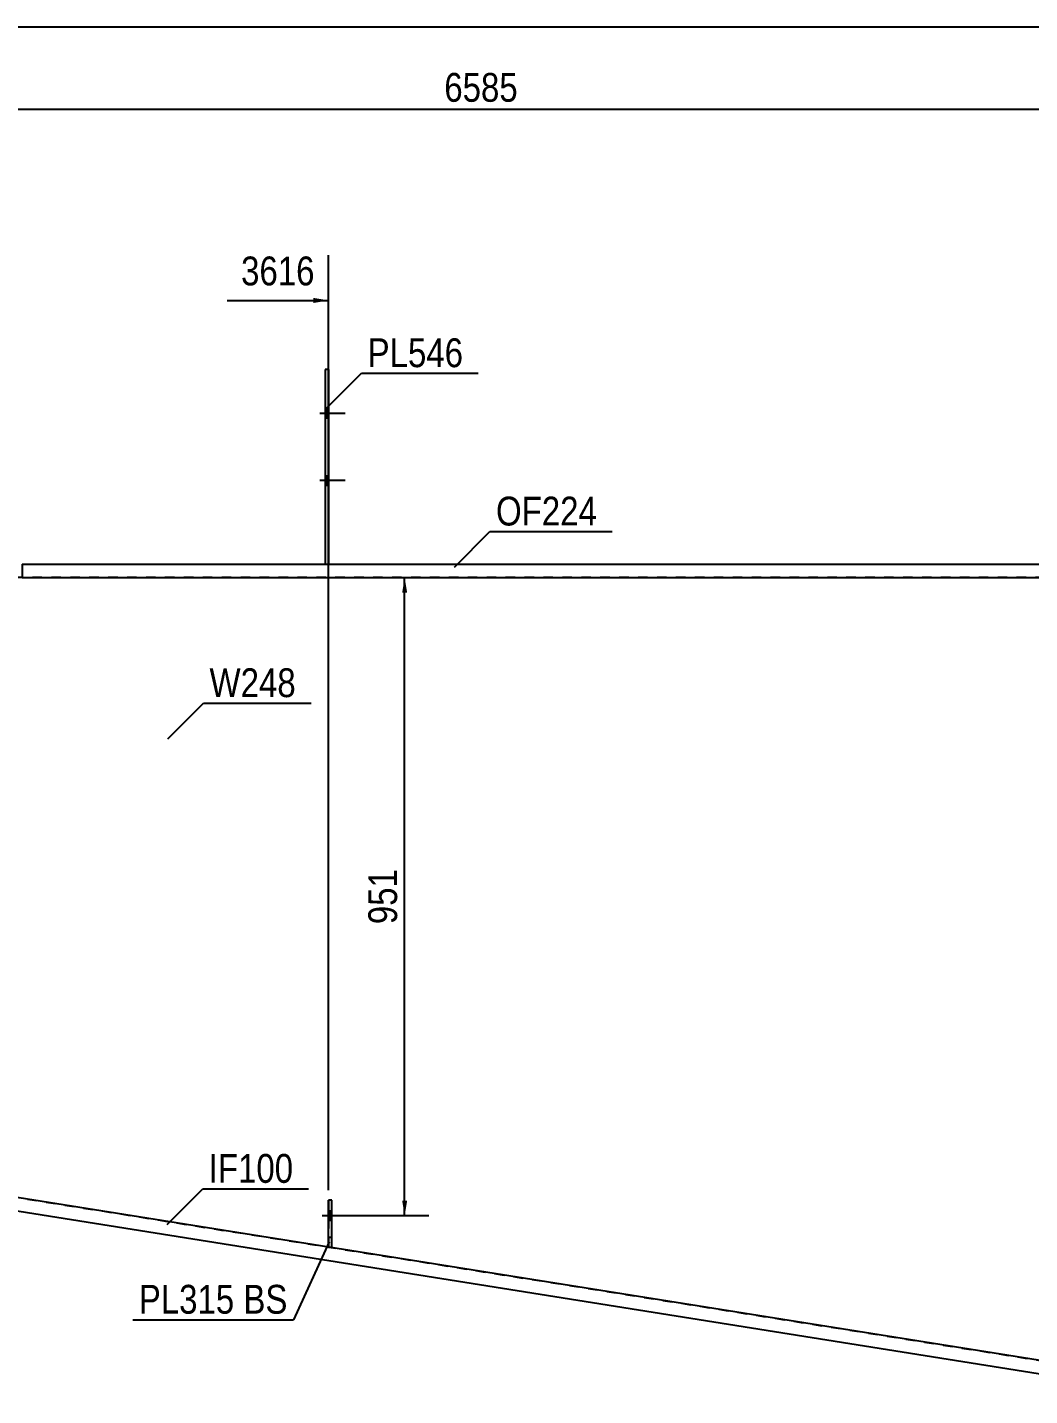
# Model space of a CAD drawing. Header units: millimetres. Extents: x -351 to 51, y -182 to 95.
# Drawn here: x -190.5 to -90.9, y -41.3 to 94.7 of the extents above; entities that cross this region are included whole.
import ezdxf

# ---------------------------------------------------------------- set-up
doc = ezdxf.new("R2010")
doc.units = ezdxf.units.MM
doc.linetypes.add('DXK_LINE_DOT1', pattern=[1.8814, 0.9407, -0.9407])
doc.linetypes.add('DXK_LINE_DOT2', pattern=[3.9198, 1.9599, -1.9599])
doc.styles.add('Arial Narrow', font='ARIALN.TTF', dxfattribs={"height": 0.2})

# ---------------------------------------------------------------- blocks, each defined once
blk = doc.blocks.new('Unknown-623384879-1210')
at = {"color": 5, "linetype": 'Continuous'}
blk.add_line((51.31, 94.7), (-348.69, 94.7), dxfattribs=at)
blk = doc.blocks.new('Bolt-623384879-7782 - 1231')
at = {"linetype": 'Continuous'}
for points in [[(-160.56, 55.87), (-160.56, 56.8), (-160.9, 56.8), (-160.9, 55.87)], [(-160.56, 55.87), (-160.56, 56.8), (-160.9, 56.8), (-160.9, 55.87)], [(-160.56, 49.2), (-160.56, 50.13), (-160.9, 50.13), (-160.9, 49.2)], [(-160.56, 49.2), (-160.56, 50.13), (-160.9, 50.13), (-160.9, 49.2)]]:
    blk.add_hatch(color=3, dxfattribs=at).paths.add_polyline_path(points)
at = {"color": 3, "linetype": 'Continuous'}
for p, q in [((-161.43, 56.33), (-158.9, 56.33)), ((-161.43, 56.33), (-158.9, 56.33)), ((-160.9, 56.8), (-160.56, 56.8)), ((-160.9, 56.8), (-160.56, 56.8)), ((-160.9, 55.87), (-160.56, 55.87)), ((-160.9, 55.87), (-160.56, 55.87)), ((-161.43, 49.67), (-158.9, 49.67)), ((-161.43, 49.67), (-158.9, 49.67)), ((-160.9, 50.13), (-160.56, 50.13)), ((-160.9, 50.13), (-160.56, 50.13)), ((-160.9, 49.2), (-160.56, 49.2)), ((-160.9, 49.2), (-160.56, 49.2))]:
    blk.add_line(p, q, dxfattribs=at)
blk = doc.blocks.new('Part-623384879-1468 - 1231')
at = {"color": 2, "linetype": 'Continuous'}
for p, q in [((-191, 41.33), (23.64, 41.33)), ((-191, 41.33), (-191, 40)), ((23.64, 41.33), (23.64, 40)), ((-191, 40), (23.64, 40))]:
    blk.add_line(p, q, dxfattribs=at)
blk = doc.blocks.new('Part-623384879-1512 - 1231')
at = {"color": 2, "linetype": 'Continuous'}
blk.add_line((-201.64, 40), (-201.64, -20), dxfattribs=at)
at = {"color": 7, "linetype": 'DXK_LINE_DOT1'}
for p, q in [((-76.16, 40), (-201.64, 40)), ((-76.16, -40), (-76.16, 40)), ((-201.64, -20), (-76.16, -40))]:
    blk.add_line(p, q, dxfattribs=at)
blk = doc.blocks.new('Part-623384879-1556 - 1231')
at = {"color": 2, "linetype": 'Continuous'}
for p, q in [((-201.64, -20), (-201.85, -21.32)), ((-76.16, -40), (-201.64, -20)), ((-76.37, -41.32), (-201.85, -21.32)), ((-76.16, -40), (-76.37, -41.32))]:
    blk.add_line(p, q, dxfattribs=at)
blk = doc.blocks.new('Part-623384879-7775 - 1231')
at = {"color": 2, "linetype": 'Continuous'}
for p, q in [((-160.56, 60.67), (-160.9, 60.67)), ((-160.9, 60.67), (-160.9, 41.33)), ((-160.56, 60.67), (-160.56, 41.33))]:
    blk.add_line(p, q, dxfattribs=at)
at = {"color": 7, "linetype": 'DXK_LINE_DOT1'}
blk.add_line((-160.9, 41.33), (-160.56, 41.33), dxfattribs=at)
blk = doc.blocks.new('Part-623384879-7776 - 1231')
at = {"color": 2, "linetype": 'Continuous'}
for p, q in [((-160.56, -26.55), (-160.56, -21.89)), ((-160.23, -21.89), (-160.56, -21.89)), ((-160.23, -26.55), (-160.23, -21.89)), ((-160.52, -26.55), (-160.23, -26.55))]:
    blk.add_line(p, q, dxfattribs=at)
at = {"color": 7, "linetype": 'DXK_LINE_DOT1'}
for p, q in [((-160.56, -25.55), (-160.23, -25.55)), ((-160.56, -26.55), (-160.56, -26.55)), ((-160.56, -26.55), (-160.52, -26.55))]:
    blk.add_line(p, q, dxfattribs=at)
blk = doc.blocks.new('Part-623384879-7779 - 1231')
at = {"color": 7, "linetype": 'DXK_LINE_DOT1'}
for p, q in [((-160.56, -21.89), (-160.56, -26.55)), ((-160.23, -21.89), (-160.56, -21.89)), ((-160.23, -26.55), (-160.23, -21.89)), ((-160.52, -26.55), (-160.23, -26.55))]:
    blk.add_line(p, q, dxfattribs=at)
blk = doc.blocks.new('Bolt-623384879-7783 - 1231')
at = {"linetype": 'Continuous'}
blk.add_hatch(color=3, dxfattribs=at).paths.add_polyline_path([(-160.23, -23.89), (-160.23, -22.95), (-160.56, -22.95), (-160.56, -23.89)])
at = {"color": 3, "linetype": 'Continuous'}
for p, q in [((-160.56, -22.95), (-160.23, -22.95)), ((-161.2, -23.42), (-159, -23.42)), ((-160.56, -23.89), (-160.23, -23.89))]:
    blk.add_line(p, q, dxfattribs=at)
blk = doc.blocks.new('Bolt-623384879-7786 - 1231')
at = {"color": 3, "linetype": 'DXK_LINE_DOT2'}
for p, q in [((-160.56, -22.95), (-160.23, -22.95)), ((-161.2, -23.42), (-159, -23.42)), ((-160.56, -23.89), (-160.23, -23.89))]:
    blk.add_line(p, q, dxfattribs=at)
blk = doc.blocks.new('StraightDimension-623384879-11036 - 1231')
at = {"linetype": 'Continuous'}
blk.add_hatch(color=7, dxfattribs=at).paths.add_polyline_path([(-162.06, 67.8), (-160.56, 67.55), (-162.06, 67.3)])
at = {"color": 7, "linetype": 'Continuous'}
for p, q in [((-160.56, -20.89), (-160.56, 72.05)), ((-170.62, 67.55), (-160.56, 67.55))]:
    blk.add_line(p, q, dxfattribs=at)
at = {"color": 0}
blk.add_wipeout([(-161.34, 68.45), (-161.34, 72.65), (-169.85, 72.65), (-169.85, 68.45)], dxfattribs=at)
at = {"color": 3, "style": 'Arial Narrow'}
blk.add_text('3616', height=2.863, dxfattribs=at).set_placement((-169.25, 69.05))
blk = doc.blocks.new('StraightDimension-623384879-2217 - 1231')
at = {"color": 7, "linetype": 'Continuous'}
blk.add_line((-326.82, 86.55), (36.03, 86.55), dxfattribs=at)
at = {"color": 0}
blk.add_wipeout([(-141.14, 86.7), (-141.14, 90.9), (-149.65, 90.9), (-149.65, 86.7)], dxfattribs=at)
at = {"color": 3, "style": 'Arial Narrow'}
blk.add_text('6585', height=2.863, dxfattribs=at).set_placement((-149.05, 87.3))
blk = doc.blocks.new('StraightDimension-623384879-8091 - 1231')
at = {"linetype": 'Continuous'}
for points in [[(-153.24, 38.5), (-152.99, 40), (-152.74, 38.5)], [(-152.74, -21.92), (-152.99, -23.42), (-153.24, -21.92)]]:
    blk.add_hatch(color=7, dxfattribs=at).paths.add_polyline_path(points)
at = {"color": 7, "linetype": 'Continuous'}
for p, q in [((-190, 40), (-150.59, 40)), ((-152.99, -23.42), (-152.99, 40)), ((-160.28, -23.42), (-150.59, -23.42))]:
    blk.add_line(p, q, dxfattribs=at)
at = {"color": 0}
blk.add_wipeout([(-153.14, 11.63), (-157.34, 11.63), (-157.34, 4.95), (-153.14, 4.95)], dxfattribs=at)
at = {"color": 3, "style": 'Arial Narrow'}
blk.add_text('951', height=2.863, rotation=90.0002, dxfattribs=at).set_placement((-153.74, 5.55))
blk = doc.blocks.new('Mark-623384879-1552 - 1231')
at = {"color": 0}
blk.add_wipeout([(-164.06, -20.16), (-164.06, -17.16), (-172.47, -17.16), (-172.47, -20.16)], dxfattribs=at)
blk.add_wipeout([(-164.06, -20.16), (-164.06, -17.16), (-172.47, -17.16), (-172.47, -20.16)], dxfattribs=at)
at = {"color": 7, "linetype": 'Continuous'}
for p, q in [((-176.61, -24.3), (-173.07, -20.76)), ((-173.07, -20.76), (-162.56, -20.76))]:
    blk.add_line(p, q, dxfattribs=at)
at = {"color": 3, "style": 'Arial Narrow'}
blk.add_text('IF100', height=2.863, dxfattribs=at).set_placement((-172.47, -20.16))
blk = doc.blocks.new('Mark-623384879-1464 - 1231')
at = {"color": 0}
blk.add_wipeout([(-133.87, 45.18), (-133.87, 48.18), (-143.91, 48.18), (-143.91, 45.18)], dxfattribs=at)
blk.add_wipeout([(-133.87, 45.18), (-133.87, 48.18), (-143.91, 48.18), (-143.91, 45.18)], dxfattribs=at)
at = {"color": 7, "linetype": 'Continuous'}
for p, q in [((-148.05, 41.05), (-144.51, 44.58)), ((-144.51, 44.58), (-132.37, 44.58))]:
    blk.add_line(p, q, dxfattribs=at)
at = {"color": 3, "style": 'Arial Narrow'}
blk.add_text('OF224', height=2.863, dxfattribs=at).set_placement((-143.91, 45.18))
blk = doc.blocks.new('Mark-623384879-1508 - 1231')
at = {"color": 0}
blk.add_wipeout([(-163.8, 28.12), (-163.8, 31.12), (-172.39, 31.12), (-172.39, 28.12)], dxfattribs=at)
blk.add_wipeout([(-163.8, 28.12), (-163.8, 31.12), (-172.39, 31.12), (-172.39, 28.12)], dxfattribs=at)
at = {"color": 7, "linetype": 'Continuous'}
for p, q in [((-176.53, 23.98), (-172.99, 27.52)), ((-172.99, 27.52), (-162.3, 27.52))]:
    blk.add_line(p, q, dxfattribs=at)
at = {"color": 3, "style": 'Arial Narrow'}
blk.add_text('W248', height=2.863, dxfattribs=at).set_placement((-172.39, 28.12))
blk = doc.blocks.new('MarkSet-623384879-7832 - 1231')
at = {"color": 0}
for points in [[(-169.92, -33.17), (-169.92, -30.17), (-179.42, -30.17), (-179.42, -33.17)], [(-164.64, -33.17), (-164.64, -30.17), (-169.02, -30.17), (-169.02, -33.17)]]:
    blk.add_wipeout(points, dxfattribs=at)
for points in [[(-169.92, -33.17), (-169.92, -30.17), (-179.42, -30.17), (-179.42, -33.17)], [(-164.64, -33.17), (-164.64, -30.17), (-169.02, -30.17), (-169.02, -33.17)]]:
    blk.add_wipeout(points, dxfattribs=at)
at = {"color": 7, "linetype": 'Continuous'}
for p in [(-160.5, -26.04), (-180.02, -33.77)]:
    blk.add_line(p, (-164.04, -33.77), dxfattribs=at)
at = {"color": 3, "style": 'Arial Narrow'}
for s, p in [('PL315', (-179.42, -33.17)), ('BS', (-169.02, -33.17))]:
    blk.add_text(s, height=2.863, dxfattribs=at).set_placement(p)
blk = doc.blocks.new('Mark-623384879-7837 - 1231')
at = {"color": 0}
blk.add_wipeout([(-147.17, 60.92), (-147.17, 63.92), (-156.67, 63.92), (-156.67, 60.92)], dxfattribs=at)
blk.add_wipeout([(-147.17, 60.92), (-147.17, 63.92), (-156.67, 63.92), (-156.67, 60.92)], dxfattribs=at)
at = {"color": 7, "linetype": 'Continuous'}
for p, q in [((-160.81, 56.78), (-157.27, 60.32)), ((-157.27, 60.32), (-145.67, 60.32))]:
    blk.add_line(p, q, dxfattribs=at)
at = {"color": 3, "style": 'Arial Narrow'}
blk.add_text('PL546', height=2.863, dxfattribs=at).set_placement((-156.67, 60.92))

msp = doc.modelspace()

# ---------------------------------------------------------------- block references
for name in ['Unknown-623384879-1210', 'Part-623384879-7775 - 1231', 'Bolt-623384879-7782 - 1231', 'Part-623384879-1468 - 1231', 'Part-623384879-1512 - 1231', 'Part-623384879-1556 - 1231', 'Bolt-623384879-7783 - 1231', 'Bolt-623384879-7786 - 1231', 'Part-623384879-7776 - 1231', 'Part-623384879-7779 - 1231']:
    msp.add_blockref(name, (0, 0))

# ---------------------------------------------------------------- next in the draw order: block references
for name in ['StraightDimension-623384879-11036 - 1231', 'MarkSet-623384879-7832 - 1231']:
    msp.add_blockref(name, (0, 0))

# ---------------------------------------------------------------- next in the draw order: block references
msp.add_blockref('StraightDimension-623384879-2217 - 1231', (0, 0))

# ---------------------------------------------------------------- next in the draw order: block references
for name in ['Mark-623384879-7837 - 1231', 'Mark-623384879-1464 - 1231', 'StraightDimension-623384879-8091 - 1231']:
    msp.add_blockref(name, (0, 0))

# ---------------------------------------------------------------- next in the draw order: block references
for name in ['Mark-623384879-1508 - 1231', 'Mark-623384879-1552 - 1231']:
    msp.add_blockref(name, (0, 0))

doc.saveas('drawing.dxf')
